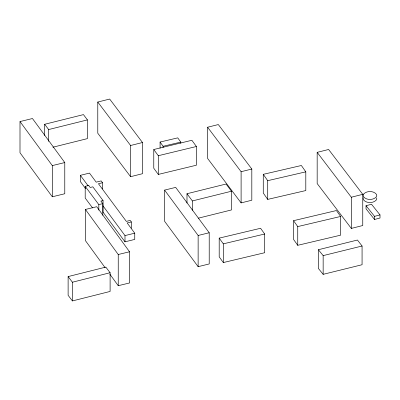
<?xml version="1.0" encoding="UTF-8"?>
<svg xmlns="http://www.w3.org/2000/svg" width="400" height="400" viewBox="0 0 400 400"><rect width="100%" height="100%" fill="white"/><g stroke="black" fill="none" stroke-linecap="round" stroke-linejoin="round"><path stroke-width="0.6" d="M363.38 197.7L363.13 198.51L363.405 199.73C366.385 203.525 373.245 203.51 376.39 199.925L376.765 198.715L376.58 197.9M366.04 205.715L374.53 216.36L380 214.905L380 218.025L374.53 219.48L366.04 208.835L366.04 205.715L371.515 204.27L380 214.905M97.78 102.04L130.595 145.5L142.485 142.515L142.485 173.7L130.595 176.69L97.78 133.23L97.78 102.04L109.68 99.06L142.485 142.515M103.055 212.255L103.055 200.56L100.9 201.1L102.775 203.615L102.775 215.31M317.17 152.365L328.615 149.48L362.755 194.335L362.755 225.525L351.32 228.415L317.17 183.555L317.17 152.365L351.32 197.225L351.32 228.415M351.32 197.225L362.755 194.335M68.12 276.585L105.82 267.095L110.11 272.73L110.11 291.44L72.405 300.94L68.12 295.295L68.12 276.585L72.405 282.225L72.405 300.94M72.405 282.225L110.11 272.73M207.59 127.235L218.315 124.56L251.815 169.035L251.815 200.225L241.105 202.9L207.59 158.425L207.59 127.235L241.105 171.71L241.105 202.9M241.105 171.71L251.815 169.035M44.68 135.505L44.68 124.28L83.445 114.615L87.42 119.9L87.42 138.615L52.895 147.215M44.68 124.28L48.655 129.555L87.42 119.9M103.055 200.56L92.825 186.83L90.205 187.48L88.715 185.49L85.2 186.355L98.81 204.6L102.775 203.615M186.985 203.085L186.985 193.73L226.08 184.02L231.475 191.23L231.475 209.94L198.385 218.16M186.985 193.73L192.37 200.94L231.475 191.23M318.375 249.725L357.44 240.035L362.07 246.015L362.07 264.73L323.155 274.335L318.375 268.435L318.375 249.725L323.155 255.62L323.155 274.335M85.57 188.605L80.365 181.575L80.365 175.34L89.48 173.095L96.185 182.15L101.165 180.915L102.515 182.735L102.515 188.975M102.515 182.735L98.445 183.74L126.33 221.38L130.225 220.42L131.355 221.95L131.355 228.185M131.355 221.95L127.175 222.975L134.745 233.185L134.745 239.425L124.99 241.82L103.05 212.2M323.155 255.62L362.07 246.015M164.6 190.105L175.685 187.39L209.215 232.76L209.215 263.95L198.135 266.665L164.6 221.29L164.6 190.105L198.135 235.475L198.135 266.665M103.05 205.965L124.99 235.585L134.745 233.185M198.135 235.475L209.215 232.76M20 121.56L32.46 118.53L64.775 162.555L64.775 193.745L52.3 196.785L20 152.745L20 121.56L52.3 165.595L52.3 196.785M52.3 165.595L64.775 162.555M153.77 149.515L191.87 140.285L196.415 146.495L196.415 165.205L158.295 174.425L153.77 168.23L153.77 149.515L158.295 155.715L158.295 174.425M158.295 155.715L196.415 146.495M105.115 267.675L85.43 240.635L85.43 209.45L96.74 206.72L129.55 251.78L129.55 282.97L118.24 285.695L109.855 274.18M85.43 209.45L118.24 254.51L129.55 251.78M219.2 238.125L260.585 228.28L264.685 234.01L264.685 252.72L223.31 262.565L219.2 256.84L219.2 238.125L223.31 243.85L223.31 262.565M223.31 243.85L264.685 234.01M160.085 148.195L160.085 142.04L177.76 137.87L180.78 142.1L180.78 143.33M160.085 142.04L163.1 146.285L180.78 142.1M293.535 220.685L336.415 210.54L340.635 216.455L340.635 235.17L297.74 245.305L293.535 239.4L293.535 220.685L297.74 226.59L297.74 245.305M297.74 226.59L340.635 216.455M263.27 174.335L301.37 165.505L305.8 171.845L305.8 190.555L267.71 199.39L263.27 193.045L263.27 174.335L267.71 180.68L267.71 199.39M267.71 180.68L305.8 171.845M92.555 207.915L85.2 198.05L85.2 186.355M80.365 175.34L88.175 185.88M374.53 216.36L374.53 219.48M192.37 200.94L192.37 210.295M163.1 146.285L163.1 147.515M130.595 145.5L130.595 176.69M124.99 235.585L124.99 241.82M118.24 254.51L118.24 285.695M98.81 204.6L98.81 210.14M48.655 129.555L48.655 141.405M363.505 194.175L363.13 195.39L363.405 196.615C366.385 200.405 373.245 200.39 376.39 196.81L376.765 195.595L376.49 194.37C373.505 190.585 366.66 190.6 363.505 194.175"/></g></svg>
